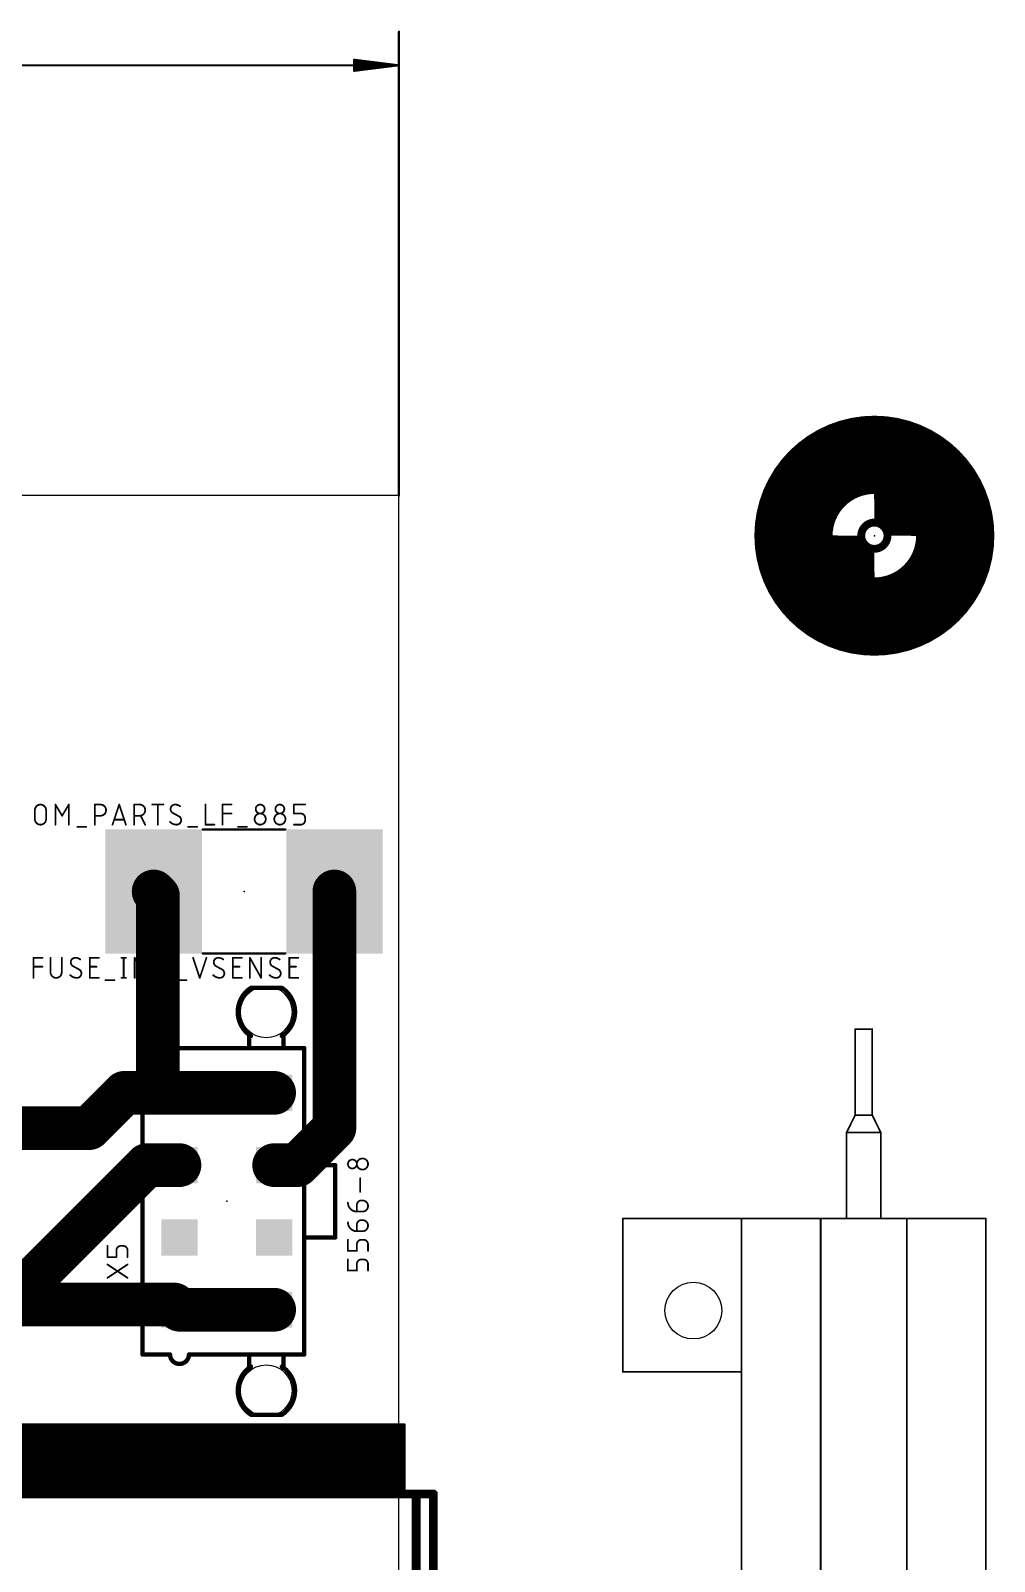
# Model space of a CAD drawing. Extents: x -92 to 260, y -27 to 208.
# Drawn here: x 188.6 to 244.6, y 118.1 to 207 of the extents above; entities that cross this region are included whole.
import ezdxf

# ---------------------------------------------------------------- set-up
doc = ezdxf.new("R2010")
doc.units = 0
for name, color, linetype in [('1', 12, 'CONTINUOUS'), ('16', 132, 'CONTINUOUS'), ('17', 110, 'CONTINUOUS'), ('20', 31, 'CONTINUOUS'), ('21', 253, 'CONTINUOUS'), ('23', 53, 'CONTINUOUS'), ('25', 253, 'CONTINUOUS'), ('27', 253, 'CONTINUOUS'), ('39', 12, 'CONTINUOUS'), ('40', 132, 'CONTINUOUS'), ('41', 12, 'CONTINUOUS'), ('42', 132, 'CONTINUOUS'), ('43', 110, 'CONTINUOUS'), ('51', 253, 'CONTINUOUS')]:
    doc.layers.add(name, color=color, linetype=linetype)

# ---------------------------------------------------------------- blocks, each defined once
blk = doc.blocks.new('RECT')
blk.add_solid([(-0.5, -0.5), (0.5, -0.5), (-0.5, 0.5), (0.5, 0.5)])
blk = doc.blocks.new('SQUAREP')
blk.add_solid([(-0.5, -0.5), (0.5, -0.5), (-0.5, 0.5), (0.5, 0.5)])

msp = doc.modelspace()

# ---------------------------------------------------------------- linework, layer by layer
at = {"layer": '1'}
for points, const_width in [([(210, 180), (210, 206.95)], 0.13), ([(209.935, 205), (0.065, 205)], 0.13), ([(209.935, 205), (207.4, 205.3192)], 0.13), ([(207.4, 205.3192), (207.4, 204.6808)], 0.13), ([(209.935, 205), (207.4, 205.26)], 0.13), ([(209.935, 205), (207.4, 205.13)], 0.13), ([(207.4, 204.6808), (209.935, 205)], 0.13), ([(207.4, 204.87), (209.935, 205)], 0.13), ([(207.4, 204.74), (209.935, 205)], 0.13), ([(196, 156.75), (195.75, 157)], 2.54), ([(196, 145.3), (196, 156.75)], 2.54), ([(206.25, 157), (206.25, 143.25)], 2.54), ([(194.05, 145.3), (192, 143.25)], 2.54), ([(196, 145.3), (194.05, 145.3)], 2.54), ([(197.25, 145.3), (196, 145.3)], 2.54), ([(202.75, 145.3), (197.25, 145.3)], 2.54), ([(192, 143.25), (182, 143.25)], 2.54), ([(206.25, 143.25), (204.1, 141.1)], 2.54), ([(187, 132.75), (195.35, 141.1)], 2.54), ([(195.35, 141.1), (197.25, 141.1)], 2.54), ([(204.1, 141.1), (202.75, 141.1)], 2.54), ([(211, 122), (134, 122)], 0.508), ([(211, 0), (211, 122)], 0.508)]:
    msp.add_lwpolyline(points, dxfattribs=dict(at, const_width=const_width))
for points, const_width in [([(210.0325, 206.95, 1), (209.9675, 206.95)], 0.065), ([(207.4041, 205.3515, 1), (207.3959, 205.287)], 0.065), ([(207.4325, 205.3192, 1), (207.3675, 205.3192)], 0.065), ([(207.4033, 205.2923, 1), (207.3967, 205.2277)], 0.065), ([(207.4017, 205.1625, 1), (207.3983, 205.0975)], 0.065), ([(207.3983, 204.9025, 1), (207.4017, 204.8375)], 0.065), ([(207.3967, 204.7723, 1), (207.4033, 204.7077)], 0.065), ([(207.3959, 204.713, 1), (207.4041, 204.6485)], 0.065), ([(207.3675, 204.6808, 1), (207.4325, 204.6808)], 0.065), ([(209.9391, 204.9678, 1), (209.9309, 205.0322)], 0.065), ([(209.9309, 204.9678, 1), (209.9391, 205.0322)], 0.065), ([(209.9383, 204.9677, 1), (209.9317, 205.0323)], 0.065), ([(209.9317, 204.9677, 1), (209.9383, 205.0323)], 0.065), ([(209.9333, 204.9675, 1), (209.9367, 205.0325)], 0.065), ([(209.9367, 204.9675, 1), (209.9333, 205.0325)], 0.065), ([(209.935, 204.9675, 1), (209.935, 205.0325)], 0.065), ([(209.9675, 180, 1), (210.0325, 180)], 0.065), ([(196.199, 157.449, 1), (195.301, 156.551)], 1.27), ([(196.635, 156.75, 1), (195.365, 156.75)], 1.27), ([(195.551, 156.301, 1), (196.449, 157.199)], 1.27), ([(206.885, 157, 1), (205.615, 157)], 1.27), ([(194.05, 145.935, 1), (194.05, 144.665)], 1.27), ([(194.499, 144.851, 1), (193.601, 145.749)], 1.27), ([(196, 145.935, 1), (196, 144.665)], 1.27), ([(195.365, 145.3, 1), (196.635, 145.3)], 1.27), ([(196, 144.665, 1), (196, 145.935)], 1.27), ([(197.25, 145.935, 1), (197.25, 144.665)], 1.27), ([(197.25, 144.665, 1), (197.25, 145.935)], 1.27), ([(202.75, 144.665, 1), (202.75, 145.935)], 1.27), ([(191.551, 143.699, 1), (192.449, 142.801)], 1.27), ([(192, 142.615, 1), (192, 143.885)], 1.27), ([(206.699, 142.801, 1), (205.801, 143.699)], 1.27), ([(205.615, 143.25, 1), (206.885, 143.25)], 1.27), ([(195.35, 141.735, 1), (195.35, 140.465)], 1.27), ([(195.799, 140.651, 1), (194.901, 141.549)], 1.27), ([(197.25, 140.465, 1), (197.25, 141.735)], 1.27), ([(202.75, 141.735, 1), (202.75, 140.465)], 1.27), ([(204.1, 140.465, 1), (204.1, 141.735)], 1.27), ([(203.651, 141.549, 1), (204.549, 140.651)], 1.27), ([(211.127, 122, 1), (210.873, 122)], 0.254), ([(211, 121.873, 1), (211, 122.127)], 0.254)]:
    msp.add_lwpolyline(points, format="xyb", dxfattribs=dict(at, const_width=const_width))
at = {"layer": '16'}
for points, const_width in [([(183.25, 133), (196.95, 133)], 2.54), ([(196.95, 133), (197.25, 132.7)], 2.54), ([(197.25, 132.7), (202.75, 132.7)], 2.54), ([(212, 122), (134, 122)], 0.508), ([(212, -1), (212, 122)], 0.508)]:
    msp.add_lwpolyline(points, dxfattribs=dict(at, const_width=const_width))
for points, const_width in [([(197.399, 133.449, 1), (196.501, 132.551)], 1.27), ([(197.25, 133.335, 1), (197.25, 132.065)], 1.27), ([(196.801, 132.251, 1), (197.699, 133.149)], 1.27), ([(196.95, 132.365, 1), (196.95, 133.635)], 1.27), ([(202.75, 132.065, 1), (202.75, 133.335)], 1.27), ([(212.127, 122, 1), (211.873, 122)], 0.254), ([(212, 121.873, 1), (212, 122.127)], 0.254)]:
    msp.add_lwpolyline(points, format="xyb", dxfattribs=dict(at, const_width=const_width))
at = {"layer": '20'}
for p, q in [((210, 180), (0, 180)), ((210, 0), (210, 180))]:
    msp.add_line(p, q, dxfattribs=at)
for centre, radius in [((237.62, 177.67), 2.75), ((202.29, 150), 1.5), ((227.1, 132.65), 1.65), ((202.29, 128), 1.5)]:
    msp.add_circle(centre, radius, dxfattribs=at)
at = {"layer": '21'}
for points, const_width in [([(237.62, 173.1742, 1), (237.62, 182.1658, 1), (237.62, 173.1742)], 0.1524), ([(237.6327, 182.115, 1), (237.6073, 182.115)], 0.0254), ([(237.62, 174.82, 1), (237.62, 180.52, 1), (237.62, 174.82)], 0.1524), ([(237.6073, 179.829, 1), (237.6327, 179.829)], 0.0254), ([(233.175, 177.6827, 1), (233.175, 177.6573)], 0.0254), ([(235.461, 177.6573, 1), (235.461, 177.6827)], 0.0254), ([(239.779, 177.6827, 1), (239.779, 177.6573)], 0.0254), ([(242.065, 177.6573, 1), (242.065, 177.6827)], 0.0254), ([(237.6327, 175.511, 1), (237.6073, 175.511)], 0.0254), ([(237.6073, 173.225, 1), (237.6327, 173.225)], 0.0254), ([(189.4997, 161.7246, 1), (188.8506, 161.7246)], 0.1016), ([(190.0684, 162.0492, 1), (190.0176, 162.0492)], 0.0508), ([(190.0648, 162.0623, 1), (190.0212, 162.0361)], 0.0508), ([(190.8473, 162.0492, 1), (190.7965, 162.0492)], 0.0508), ([(190.8437, 162.0361, 1), (190.8002, 162.0623)], 0.0508), ([(192.36, 162.0492, 1), (192.3092, 162.0492)], 0.0508), ([(192.3346, 162.0746, 1), (192.3346, 162.0238)], 0.0508), ([(192.6592, 161.4001, 1), (192.6592, 162.0492)], 0.1016), ([(192.6592, 162.0746, 1), (192.6592, 162.0238)], 0.0508), ([(192.6592, 162.0238, 1), (192.6592, 162.0746)], 0.0508), ([(193.7713, 162.0572, 1), (193.7231, 162.0412)], 0.0508), ([(193.7713, 162.0412, 1), (193.7231, 162.0572)], 0.0508), ([(194.6365, 162.0492, 1), (194.5857, 162.0492)], 0.0508), ([(194.6111, 162.0746, 1), (194.6111, 162.0238)], 0.0508), ([(194.9356, 161.4001, 1), (194.9356, 162.0492)], 0.1016), ([(194.9356, 162.0746, 1), (194.9356, 162.0238)], 0.0508), ([(194.9356, 162.0238, 1), (194.9356, 162.0746)], 0.0508), ([(195.6705, 162.0746, 1), (195.6705, 162.0238)], 0.0508), ([(196.0205, 162.0492, 1), (195.9697, 162.0492)], 0.0508), ([(196.3196, 162.0238, 1), (196.3196, 162.0746)], 0.0508), ([(196.9913, 162.0492, 0.4142), (196.7317, 161.7896)], 0.1016), ([(197.2834, 161.9518, 0.1623), (196.9913, 162.0492)], 0.1016), ([(196.9913, 162.0746, 1), (196.9913, 162.0238)], 0.0508), ([(196.9913, 162.0238, 1), (196.9913, 162.0746)], 0.0508), ([(197.2682, 161.9315, 1), (197.2986, 161.9722)], 0.0508), ([(198.7843, 162.0492, 1), (198.7335, 162.0492)], 0.0508), ([(199.7749, 162.0492, 1), (199.7241, 162.0492)], 0.0508), ([(199.7495, 162.0746, 1), (199.7495, 162.0238)], 0.0508), ([(200.2687, 162.0238, 1), (200.2687, 162.0746)], 0.0508), ([(202.1983, 161.7896, 1), (201.679, 161.7896)], 0.1016), ([(203.3413, 161.7896, 1), (202.822, 161.7896)], 0.1016), ([(203.9255, 162.0492, 1), (203.8747, 162.0492)], 0.0508), ([(203.9001, 162.0746, 1), (203.9001, 162.0238)], 0.0508), ([(204.5492, 162.0238, 1), (204.5492, 162.0746)], 0.0508), ([(188.876, 161.7246, 1), (188.8252, 161.7246)], 0.0508), ([(188.8252, 161.7246, 1), (188.876, 161.7246)], 0.0508), ([(188.8506, 161.2054, 1), (189.4997, 161.2054)], 0.1016), ([(188.876, 161.2054, 1), (188.8252, 161.2054)], 0.0508), ([(188.8252, 161.2054, 1), (188.876, 161.2054)], 0.0508), ([(189.5251, 161.7246, 1), (189.4743, 161.7246)], 0.0508), ([(189.4743, 161.7246, 1), (189.5251, 161.7246)], 0.0508), ([(189.5251, 161.2054, 1), (189.4743, 161.2054)], 0.0508), ([(189.4743, 161.2054, 1), (189.5251, 161.2054)], 0.0508), ([(190.4107, 161.4132, 1), (190.4542, 161.387)], 0.0508), ([(190.4107, 161.387, 1), (190.4542, 161.4132)], 0.0508), ([(192.3346, 161.4255, 1), (192.3346, 161.3747)], 0.0508), ([(192.6592, 161.4255, 1), (192.6592, 161.3747)], 0.0508), ([(192.6592, 161.3747, 1), (192.6592, 161.4255)], 0.0508), ([(193.4551, 161.1983, 1), (193.4551, 161.1475)], 0.0508), ([(194.0393, 161.1475, 1), (194.0393, 161.1983)], 0.0508), ([(194.6111, 161.4255, 1), (194.6111, 161.3747)], 0.0508), ([(194.9356, 161.4255, 1), (194.9356, 161.3747)], 0.0508), ([(194.9356, 161.3747, 1), (194.9356, 161.4255)], 0.0508), ([(195.0233, 161.4114, 1), (194.9778, 161.3887)], 0.0508), ([(196.6992, 161.0431, 0.2), (197.0887, 160.8808)], 0.1016), ([(196.7172, 161.061, 1), (196.6812, 161.0252)], 0.0508), ([(196.7317, 161.7896, 0.2656), (196.8615, 161.5624)], 0.1016), ([(196.7571, 161.7896, 1), (196.7063, 161.7896)], 0.0508), ([(196.7063, 161.7896, 1), (196.7571, 161.7896)], 0.0508), ([(196.8736, 161.5847, 1), (196.8493, 161.5401)], 0.0508), ([(196.8486, 161.5405, 1), (196.8744, 161.5842)], 0.0508), ([(197.0887, 160.8808, 0.4142), (197.3483, 161.1404)], 0.1016), ([(197.3483, 161.1404, 0.2656), (197.2185, 161.3676)], 0.1016), ([(197.2314, 161.3895, 1), (197.2056, 161.3457)], 0.0508), ([(197.2063, 161.3453, 1), (197.2307, 161.3899)], 0.0508), ([(197.3737, 161.1404, 1), (197.3229, 161.1404)], 0.0508), ([(197.3229, 161.1404, 1), (197.3737, 161.1404)], 0.0508), ([(199.7495, 161.5553, 1), (199.7495, 161.5045)], 0.0508), ([(200.2687, 161.5045, 1), (200.2687, 161.5553)], 0.0508), ([(202.2632, 161.2054, 1), (201.6141, 161.2054)], 0.1016), ([(201.6141, 161.2054, 1), (202.2632, 161.2054)], 0.1016), ([(201.6395, 161.2054, 1), (201.5887, 161.2054)], 0.0508), ([(201.5887, 161.2054, 1), (201.6395, 161.2054)], 0.0508), ([(201.679, 161.7896, 1), (202.1983, 161.7896)], 0.1016), ([(201.7044, 161.7896, 1), (201.6536, 161.7896)], 0.0508), ([(201.6536, 161.7896, 1), (201.7044, 161.7896)], 0.0508), ([(202.2237, 161.7896, 1), (202.1729, 161.7896)], 0.0508), ([(202.1729, 161.7896, 1), (202.2237, 161.7896)], 0.0508), ([(202.2886, 161.2054, 1), (202.2378, 161.2054)], 0.0508), ([(202.2378, 161.2054, 1), (202.2886, 161.2054)], 0.0508), ([(203.4062, 161.2054, 1), (202.7571, 161.2054)], 0.1016), ([(202.7571, 161.2054, 1), (203.4062, 161.2054)], 0.1016), ([(202.7825, 161.2054, 1), (202.7317, 161.2054)], 0.0508), ([(202.7317, 161.2054, 1), (202.7825, 161.2054)], 0.0508), ([(202.822, 161.7896, 1), (203.3413, 161.7896)], 0.1016), ([(202.8474, 161.7896, 1), (202.7966, 161.7896)], 0.0508), ([(202.7966, 161.7896, 1), (202.8474, 161.7896)], 0.0508), ([(203.3667, 161.7896, 1), (203.3159, 161.7896)], 0.0508), ([(203.3159, 161.7896, 1), (203.3667, 161.7896)], 0.0508), ([(203.4316, 161.2054, 1), (203.3808, 161.2054)], 0.0508), ([(203.3808, 161.2054, 1), (203.4316, 161.2054)], 0.0508), ([(203.9001, 161.5553, 1), (203.9001, 161.5045)], 0.0508), ([(203.8747, 161.5299, 1), (203.9255, 161.5299)], 0.0508), ([(204.5492, 161.2703, 0.4142), (204.2896, 161.5299)], 0.1016), ([(204.2896, 161.5553, 1), (204.2896, 161.5045)], 0.0508), ([(204.2896, 160.8808, 0.4142), (204.5492, 161.1404)], 0.1016), ([(204.2896, 161.5045, 1), (204.2896, 161.5553)], 0.0508), ([(204.5746, 161.2703, 1), (204.5238, 161.2703)], 0.0508), ([(204.5238, 161.2703, 1), (204.5746, 161.2703)], 0.0508), ([(204.5746, 161.1404, 1), (204.5238, 161.1404)], 0.0508), ([(204.5238, 161.1404, 1), (204.5746, 161.1404)], 0.0508), ([(190.0176, 160.8808, 1), (190.0684, 160.8808)], 0.0508), ([(190.7965, 160.8808, 1), (190.8473, 160.8808)], 0.0508), ([(191.3158, 160.7764, 1), (191.3158, 160.7256)], 0.0508), ([(191.8351, 160.7256, 1), (191.8351, 160.7764)], 0.0508), ([(192.3092, 160.8808, 1), (192.36, 160.8808)], 0.0508), ([(193.3336, 160.8888, 1), (193.3818, 160.8728)], 0.0508), ([(194.1125, 160.8728, 1), (194.1607, 160.8888)], 0.0508), ([(194.5857, 160.8808, 1), (194.6365, 160.8808)], 0.0508), ([(195.2375, 160.8694, 1), (195.2829, 160.8922)], 0.0508), ([(195.9697, 160.8808, 1), (196.0205, 160.8808)], 0.0508), ([(197.0887, 160.9062, 1), (197.0887, 160.8554)], 0.0508), ([(197.0887, 160.8554, 1), (197.0887, 160.9062)], 0.0508), ([(197.7547, 160.7764, 1), (197.7547, 160.7256)], 0.0508), ([(198.274, 160.7256, 1), (198.274, 160.7764)], 0.0508), ([(198.6, 160.6317, 1), (198.6, 160.5683)], 0.0635), ([(198.7589, 160.9062, 1), (198.7589, 160.8554)], 0.0508), ([(198.7335, 160.8808, 1), (198.7843, 160.8808)], 0.0508), ([(199.2781, 160.8554, 1), (199.2781, 160.9062)], 0.0508), ([(199.7241, 160.8808, 1), (199.7749, 160.8808)], 0.0508), ([(200.6503, 160.7764, 1), (200.6503, 160.7256)], 0.0508), ([(201.1696, 160.7256, 1), (201.1696, 160.7764)], 0.0508), ([(203.4, 160.5683, 1), (203.4, 160.6317)], 0.0635), ([(203.9001, 160.9062, 1), (203.9001, 160.8554)], 0.0508), ([(204.2896, 160.9062, 1), (204.2896, 160.8554)], 0.0508), ([(204.2896, 160.8554, 1), (204.2896, 160.9062)], 0.0508), ([(188.7963, 153.1492, 1), (188.7455, 153.1492)], 0.0508), ([(188.7709, 153.1746, 1), (188.7709, 153.1238)], 0.0508), ([(189.2902, 153.1238, 1), (189.2902, 153.1746)], 0.0508), ([(189.7847, 153.1492, 1), (189.7339, 153.1492)], 0.0508), ([(190.4338, 153.1492, 1), (190.383, 153.1492)], 0.0508), ([(191.1944, 153.1492, 0.4142), (190.9347, 152.8896)], 0.1016), ([(191.4865, 153.0518, 0.1623), (191.1944, 153.1492)], 0.1016), ([(191.1944, 153.1746, 1), (191.1944, 153.1238)], 0.0508), ([(191.1944, 153.1238, 1), (191.1944, 153.1746)], 0.0508), ([(191.4712, 153.0315, 1), (191.5017, 153.0722)], 0.0508), ([(192.0729, 153.1492, 1), (192.0221, 153.1492)], 0.0508), ([(192.0475, 153.1746, 1), (192.0475, 153.1238)], 0.0508), ([(192.5668, 153.1238, 1), (192.5668, 153.1746)], 0.0508), ([(193.8783, 153.1746, 1), (193.8783, 153.1238)], 0.0508), ([(194.0335, 153.1492, 1), (193.9827, 153.1492)], 0.0508), ([(194.1379, 153.1238, 1), (194.1379, 153.1746)], 0.0508), ([(194.6728, 153.1492, 1), (194.622, 153.1492)], 0.0508), ([(194.6691, 153.1623, 1), (194.6256, 153.1361)], 0.0508), ([(195.4517, 153.1492, 1), (195.4009, 153.1492)], 0.0508), ([(195.4481, 153.1361, 1), (195.4045, 153.1623)], 0.0508), ([(196.0331, 153.1492, 1), (195.9823, 153.1492)], 0.0508), ([(196.0077, 153.1746, 1), (196.0077, 153.1238)], 0.0508), ([(196.6568, 152.8246, 0.4142), (196.3322, 153.1492)], 0.1016), ([(196.3322, 153.1746, 1), (196.3322, 153.1238)], 0.0508), ([(196.3322, 153.1238, 1), (196.3322, 153.1746)], 0.0508), ([(198.0623, 153.1572, 1), (198.0142, 153.1412)], 0.0508), ([(198.6, 153.4317, 1), (198.6, 153.3683)], 0.0635), ([(198.8413, 153.1412, 1), (198.7931, 153.1572)], 0.0508), ([(199.5002, 153.1492, 0.4142), (199.2405, 152.8896)], 0.1016), ([(199.7923, 153.0518, 0.1623), (199.5002, 153.1492)], 0.1016), ([(199.5002, 153.1746, 1), (199.5002, 153.1238)], 0.0508), ([(199.5002, 153.1238, 1), (199.5002, 153.1746)], 0.0508), ([(199.777, 153.0315, 1), (199.8075, 153.0722)], 0.0508), ([(200.3787, 153.1492, 1), (200.3279, 153.1492)], 0.0508), ([(200.3533, 153.1746, 1), (200.3533, 153.1238)], 0.0508), ([(200.8726, 153.1238, 1), (200.8726, 153.1746)], 0.0508), ([(201.3671, 153.1492, 1), (201.3163, 153.1492)], 0.0508), ([(201.3639, 153.1615, 1), (201.3195, 153.1369)], 0.0508), ([(202.0162, 153.1492, 1), (201.9654, 153.1492)], 0.0508), ([(202.7768, 153.1492, 0.4142), (202.5171, 152.8896)], 0.1016), ([(203.0689, 153.0518, 0.1623), (202.7768, 153.1492)], 0.1016), ([(202.7768, 153.1746, 1), (202.7768, 153.1238)], 0.0508), ([(202.7768, 153.1238, 1), (202.7768, 153.1746)], 0.0508), ([(203.0536, 153.0315, 1), (203.0841, 153.0722)], 0.0508), ([(203.4, 153.3683, 1), (203.4, 153.4317)], 0.0635), ([(203.6553, 153.1492, 1), (203.6045, 153.1492)], 0.0508), ([(203.6299, 153.1746, 1), (203.6299, 153.1238)], 0.0508), ([(204.1492, 153.1238, 1), (204.1492, 153.1746)], 0.0508), ([(188.7709, 152.6553, 1), (188.7709, 152.6045)], 0.0508), ([(189.2902, 152.6045, 1), (189.2902, 152.6553)], 0.0508), ([(189.7593, 152.3054, 1), (190.4084, 152.3054)], 0.1016), ([(189.7847, 152.3054, 1), (189.7339, 152.3054)], 0.0508), ([(189.7339, 152.3054, 1), (189.7847, 152.3054)], 0.0508), ([(190.4338, 152.3054, 1), (190.383, 152.3054)], 0.0508), ([(190.383, 152.3054, 1), (190.4338, 152.3054)], 0.0508), ([(190.9203, 152.161, 1), (190.8842, 152.1252)], 0.0508), ([(190.9023, 152.1431, 0.2), (191.2917, 151.9808)], 0.1016), ([(190.9347, 152.8896, 0.2656), (191.0645, 152.6624)], 0.1016), ([(190.9601, 152.8896, 1), (190.9093, 152.8896)], 0.0508), ([(190.9093, 152.8896, 1), (190.9601, 152.8896)], 0.0508), ([(191.0767, 152.6847, 1), (191.0524, 152.6401)], 0.0508), ([(191.0516, 152.6405, 1), (191.0774, 152.6842)], 0.0508), ([(191.2917, 151.9808, 0.4142), (191.5514, 152.2404)], 0.1016), ([(191.5514, 152.2404, 0.2656), (191.4216, 152.4676)], 0.1016), ([(191.4345, 152.4895, 1), (191.4087, 152.4457)], 0.0508), ([(191.4094, 152.4453, 1), (191.4337, 152.4899)], 0.0508), ([(191.5768, 152.2404, 1), (191.526, 152.2404)], 0.0508), ([(191.526, 152.2404, 1), (191.5768, 152.2404)], 0.0508), ([(192.0475, 152.6553, 1), (192.0475, 152.6045)], 0.0508), ([(192.437, 152.6045, 1), (192.437, 152.6553)], 0.0508), ([(195.015, 152.5132, 1), (195.0586, 152.487)], 0.0508), ([(195.015, 152.487, 1), (195.0586, 152.5132)], 0.0508), ([(196.3322, 151.9808, 0.4142), (196.6568, 152.3054)], 0.1016), ([(196.6822, 152.8246, 1), (196.6314, 152.8246)], 0.0508), ([(196.6314, 152.8246, 1), (196.6822, 152.8246)], 0.0508), ([(196.6822, 152.3054, 1), (196.6314, 152.3054)], 0.0508), ([(196.6314, 152.3054, 1), (196.6822, 152.3054)], 0.0508), ([(199.2261, 152.161, 1), (199.19, 152.1252)], 0.0508), ([(199.2081, 152.1431, 0.2), (199.5975, 151.9808)], 0.1016), ([(199.2405, 152.8896, 0.2656), (199.3703, 152.6624)], 0.1016), ([(199.2659, 152.8896, 1), (199.2151, 152.8896)], 0.0508), ([(199.2151, 152.8896, 1), (199.2659, 152.8896)], 0.0508), ([(199.3825, 152.6847, 1), (199.3582, 152.6401)], 0.0508), ([(199.3574, 152.6405, 1), (199.3832, 152.6842)], 0.0508), ([(199.5975, 151.9808, 0.4142), (199.8572, 152.2404)], 0.1016), ([(199.8572, 152.2404, 0.2656), (199.7274, 152.4676)], 0.1016), ([(199.7402, 152.4895, 1), (199.7145, 152.4457)], 0.0508), ([(199.7152, 152.4453, 1), (199.7395, 152.4899)], 0.0508), ([(199.8826, 152.2404, 1), (199.8318, 152.2404)], 0.0508), ([(199.8318, 152.2404, 1), (199.8826, 152.2404)], 0.0508), ([(200.3533, 152.6553, 1), (200.3533, 152.6045)], 0.0508), ([(200.7428, 152.6045, 1), (200.7428, 152.6553)], 0.0508), ([(202.5027, 152.161, 1), (202.4666, 152.1252)], 0.0508), ([(202.4847, 152.1431, 0.2), (202.8741, 151.9808)], 0.1016), ([(202.5171, 152.8896, 0.2656), (202.6469, 152.6624)], 0.1016), ([(202.5425, 152.8896, 1), (202.4917, 152.8896)], 0.0508), ([(202.4917, 152.8896, 1), (202.5425, 152.8896)], 0.0508), ([(202.6591, 152.6847, 1), (202.6348, 152.6401)], 0.0508), ([(202.634, 152.6405, 1), (202.6598, 152.6842)], 0.0508), ([(202.8741, 151.9808, 0.4142), (203.1338, 152.2404)], 0.1016), ([(203.1338, 152.2404, 0.2656), (203.0039, 152.4676)], 0.1016), ([(203.0168, 152.4895, 1), (202.991, 152.4457)], 0.0508), ([(202.9918, 152.4453, 1), (203.0161, 152.4899)], 0.0508), ([(203.1592, 152.2404, 1), (203.1084, 152.2404)], 0.0508), ([(203.1084, 152.2404, 1), (203.1592, 152.2404)], 0.0508), ([(203.6299, 152.6553, 1), (203.6299, 152.6045)], 0.0508), ([(204.0194, 152.6045, 1), (204.0194, 152.6553)], 0.0508), ([(188.7455, 151.9808, 1), (188.7963, 151.9808)], 0.0508), ([(191.2917, 152.0062, 1), (191.2917, 151.9554)], 0.0508), ([(191.2917, 151.9554, 1), (191.2917, 152.0062)], 0.0508), ([(192.0475, 152.0062, 1), (192.0475, 151.9554)], 0.0508), ([(192.0221, 151.9808, 1), (192.0729, 151.9808)], 0.0508), ([(192.5668, 151.9554, 1), (192.5668, 152.0062)], 0.0508), ([(192.9484, 151.8764, 1), (192.9484, 151.8256)], 0.0508), ([(193.4677, 151.8256, 1), (193.4677, 151.8764)], 0.0508), ([(193.8783, 152.0062, 1), (193.8783, 151.9554)], 0.0508), ([(193.9827, 151.9808, 1), (194.0335, 151.9808)], 0.0508), ([(194.1379, 151.9554, 1), (194.1379, 152.0062)], 0.0508), ([(194.622, 151.9808, 1), (194.6728, 151.9808)], 0.0508), ([(195.4009, 151.9808, 1), (195.4517, 151.9808)], 0.0508), ([(196.0077, 152.0062, 1), (196.0077, 151.9554)], 0.0508), ([(195.9823, 151.9808, 1), (196.0331, 151.9808)], 0.0508), ([(196.3322, 152.0062, 1), (196.3322, 151.9554)], 0.0508), ([(196.3322, 151.9554, 1), (196.3322, 152.0062)], 0.0508), ([(197.1394, 151.8764, 1), (197.1394, 151.8256)], 0.0508), ([(197.6587, 151.8256, 1), (197.6587, 151.8764)], 0.0508), ([(198.4036, 151.9888, 1), (198.4518, 151.9728)], 0.0508), ([(198.4036, 151.9728, 1), (198.4518, 151.9888)], 0.0508), ([(199.5975, 152.0062, 1), (199.5975, 151.9554)], 0.0508), ([(199.5975, 151.9554, 1), (199.5975, 152.0062)], 0.0508), ([(200.3533, 152.0062, 1), (200.3533, 151.9554)], 0.0508), ([(200.3279, 151.9808, 1), (200.3787, 151.9808)], 0.0508), ([(201.4, 151.4, 0.546), (201.4, 148.6)], 0.254), ([(200.8726, 151.9554, 1), (200.8726, 152.0062)], 0.0508), ([(201.4, 151.4635, 1), (201.4, 151.3365)], 0.127), ([(201.3163, 151.9808, 1), (201.3671, 151.9808)], 0.0508), ([(201.4343, 151.3466, 1), (201.3657, 151.4534)], 0.127), ([(201.9654, 151.9808, 1), (202.0162, 151.9808)], 0.0508), ([(201.9686, 151.9685, 1), (202.013, 151.9931)], 0.0508), ([(202.8741, 152.0062, 1), (202.8741, 151.9554)], 0.0508), ([(202.8741, 151.9554, 1), (202.8741, 152.0062)], 0.0508), ([(203.2, 148.6, 0.546), (203.2, 151.4)], 0.254), ([(203.2343, 151.4534, 1), (203.1657, 151.3466)], 0.127), ([(203.2, 151.3365, 1), (203.2, 151.4635)], 0.127), ([(203.6299, 152.0062, 1), (203.6299, 151.9554)], 0.0508), ([(203.6045, 151.9808, 1), (203.6553, 151.9808)], 0.0508), ([(204.1492, 151.9554, 1), (204.1492, 152.0062)], 0.0508), ([(201.3635, 148.7, 1), (201.2365, 148.7)], 0.127), ([(201.3657, 148.5466, 1), (201.4343, 148.6534)], 0.127), ([(203.1657, 148.6534, 1), (203.2343, 148.5466)], 0.127), ([(203.3635, 148.7, 1), (203.2365, 148.7)], 0.127), ([(236.525, 149, 1), (236.475, 149)], 0.05), ([(236.5, 149.025, 1), (236.5, 148.975)], 0.05), ([(237.525, 149, 1), (237.475, 149)], 0.05), ([(237.5, 148.975, 1), (237.5, 149.025)], 0.05), ([(195.1635, 147.9, 1), (195.0365, 147.9)], 0.127), ([(195.1, 147.9635, 1), (195.1, 147.8365)], 0.127), ([(201.2365, 148, 1), (201.3635, 148)], 0.127), ([(203.2365, 148, 1), (203.3635, 148)], 0.127), ([(204.5635, 147.9, 1), (204.4365, 147.9)], 0.127), ([(204.5, 147.8365, 1), (204.5, 147.9635)], 0.127), ([(236.5, 144.025, 1), (236.5, 143.975)], 0.05), ([(236.475, 144, 1), (236.525, 144)], 0.05), ([(236.5224, 143.989, 1), (236.4776, 144.011)], 0.05), ([(237.5224, 144.011, 1), (237.4776, 143.989)], 0.05), ([(237.475, 144, 1), (237.525, 144)], 0.05), ([(237.5, 143.975, 1), (237.5, 144.025)], 0.05), ([(236.025, 143, 1), (235.975, 143)], 0.05), ([(236, 143.025, 1), (236, 142.975)], 0.05), ([(235.9876, 143.011, 1), (236.0324, 142.989)], 0.05), ([(237.9676, 142.989, 1), (238.0124, 143.011)], 0.05), ([(238.025, 143, 1), (237.975, 143)], 0.05), ([(238, 142.975, 1), (238, 143.025)], 0.05), ([(223, 138.025, 1), (223, 137.975)], 0.05), ([(223.025, 138, 1), (222.975, 138)], 0.05), ([(229.925, 138, 1), (229.875, 138)], 0.05), ([(230.0982, 138.025, 1), (230.0982, 137.975)], 0.05), ([(230.0974, 137.975, 1), (230.0974, 138.025)], 0.05), ([(234.525, 138, 1), (234.475, 138)], 0.05), ([(235.975, 138, 1), (236.025, 138)], 0.05), ([(237.975, 138, 1), (238.025, 138)], 0.05), ([(239.525, 138, 1), (239.475, 138)], 0.05), ([(243.9026, 138.025, 1), (243.9026, 137.975)], 0.05), ([(243.9018, 137.975, 1), (243.9018, 138.025)], 0.05), ([(244.125, 138, 1), (244.075, 138)], 0.05), ([(244.1, 137.975, 1), (244.1, 138.025)], 0.05), ([(195.1, 130.1635, 1), (195.1, 130.0365)], 0.127), ([(195.0365, 130.1, 1), (195.1635, 130.1)], 0.127), ([(196.7, 130.1, 1), (197.8, 130.1)], 0.254), ([(196.7635, 130.1, 1), (196.6365, 130.1)], 0.127), ([(196.7, 130.0365, 1), (196.7, 130.1635)], 0.127), ([(197.8, 130.1635, 1), (197.8, 130.0365)], 0.127), ([(197.8635, 130.1, 1), (197.7365, 130.1)], 0.127), ([(201.3635, 130, 1), (201.2365, 130)], 0.127), ([(203.3635, 130, 1), (203.2365, 130)], 0.127), ([(204.4365, 130.1, 1), (204.5635, 130.1)], 0.127), ([(204.5, 130.0365, 1), (204.5, 130.1635)], 0.127), ([(201.4, 129.4, 0.546), (201.4, 126.6)], 0.254), ([(201.2365, 129.3, 1), (201.3635, 129.3)], 0.127), ([(201.4343, 129.3466, 1), (201.3657, 129.4534)], 0.127), ([(203.2, 126.6, 0.546), (203.2, 129.4)], 0.254), ([(203.2343, 129.4534, 1), (203.1657, 129.3466)], 0.127), ([(203.2365, 129.3, 1), (203.3635, 129.3)], 0.127), ([(223, 129.125, 1), (223, 129.075)], 0.05), ([(222.975, 129.1, 1), (223.025, 129.1)], 0.05), ([(229.9, 129.075, 1), (229.9, 129.125)], 0.05), ([(201.4, 126.6635, 1), (201.4, 126.5365)], 0.127), ([(201.3657, 126.5466, 1), (201.4343, 126.6534)], 0.127), ([(203.1657, 126.6534, 1), (203.2343, 126.5466)], 0.127), ([(203.2, 126.5365, 1), (203.2, 126.6635)], 0.127), ([(210.35, 126, 1), (210.25, 126)], 0.1), ([(210.3, 125.95, 1), (210.3, 126.05)], 0.1), ([(210.3, 125.75, 1), (210.3, 125.85)], 0.1), ([(210.3, 125.55, 1), (210.3, 125.65)], 0.1), ([(210.3, 125.35, 1), (210.3, 125.45)], 0.1), ([(210.3, 125.15, 1), (210.3, 125.25)], 0.1), ([(210.3, 124.95, 1), (210.3, 125.05)], 0.1), ([(210.3, 124.75, 1), (210.3, 124.85)], 0.1), ([(210.3, 124.55, 1), (210.3, 124.65)], 0.1), ([(210.3, 124.35, 1), (210.3, 124.45)], 0.1), ([(210.3, 124.15, 1), (210.3, 124.25)], 0.1), ([(210.3, 123.95, 1), (210.3, 124.05)], 0.1), ([(210.3, 123.75, 1), (210.3, 123.85)], 0.1), ([(210.3, 123.55, 1), (210.3, 123.65)], 0.1), ([(210.3, 123.35, 1), (210.3, 123.45)], 0.1), ([(210.3, 123.15, 1), (210.3, 123.25)], 0.1), ([(210.3, 122.95, 1), (210.3, 123.05)], 0.1), ([(210.3, 122.75, 1), (210.3, 122.85)], 0.1), ([(210.25, 122, 1), (210.35, 122)], 0.1), ([(210.3, 122.55, 1), (210.3, 122.65)], 0.1), ([(210.3, 122.35, 1), (210.3, 122.45)], 0.1), ([(210.3, 122.15, 1), (210.3, 122.25)], 0.1), ([(210.3, 121.95, 1), (210.3, 122.05)], 0.1), ([(210.3, 121.95, 1), (210.3, 122.05)], 0.1)]:
    msp.add_lwpolyline(points, format="xyb", dxfattribs=dict(at, const_width=const_width))
for points, const_width in [([(237.62, 182.115), (237.62, 179.829)], 0.0508), ([(235.461, 177.67), (233.175, 177.67)], 0.0508), ([(242.065, 177.67), (239.779, 177.67)], 0.0508), ([(237.62, 175.511), (237.62, 173.225)], 0.0508), ([(190.043, 160.8808), (190.043, 162.0492)], 0.1016), ([(190.043, 162.0492), (190.4325, 161.4001)], 0.1016), ([(190.4325, 161.4001), (190.8219, 162.0492)], 0.1016), ([(190.8219, 162.0492), (190.8219, 160.8808)], 0.1016), ([(192.3346, 160.8808), (192.3346, 162.0492)], 0.1016), ([(192.3346, 162.0492), (192.6592, 162.0492)], 0.1016), ([(193.3577, 160.8808), (193.7472, 162.0492)], 0.1016), ([(193.7472, 162.0492), (194.1366, 160.8808)], 0.1016), ([(194.6111, 160.8808), (194.6111, 162.0492)], 0.1016), ([(194.6111, 162.0492), (194.9356, 162.0492)], 0.1016), ([(195.6705, 162.0492), (196.3196, 162.0492)], 0.1016), ([(195.9951, 160.8808), (195.9951, 162.0492)], 0.1016), ([(198.7589, 162.0492), (198.7589, 160.8808)], 0.1016), ([(199.7495, 160.8808), (199.7495, 162.0492)], 0.1016), ([(199.7495, 162.0492), (200.2687, 162.0492)], 0.1016), ([(203.9001, 161.5299), (203.9001, 162.0492)], 0.1016), ([(203.9001, 162.0492), (204.5492, 162.0492)], 0.1016), ([(188.8506, 161.2054), (188.8506, 161.7246)], 0.1016), ([(189.4997, 161.7246), (189.4997, 161.2054)], 0.1016), ([(192.6592, 161.4001), (192.3346, 161.4001)], 0.1016), ([(194.0393, 161.1729), (193.4551, 161.1729)], 0.1016), ([(194.9356, 161.4001), (194.6111, 161.4001)], 0.1016), ([(195.2602, 160.8808), (195.0005, 161.4001)], 0.1016), ([(197.2185, 161.3676), (196.8615, 161.5624)], 0.1016), ([(199.7495, 161.5299), (200.2687, 161.5299)], 0.1016), ([(204.2896, 161.5299), (203.9001, 161.5299)], 0.1016), ([(204.5492, 161.1404), (204.5492, 161.2703)], 0.1016), ([(191.3158, 160.751), (191.8351, 160.751)], 0.1016), ([(197.7547, 160.751), (198.274, 160.751)], 0.1016), ([(203.4, 160.6), (198.6, 160.6)], 0.127), ([(198.7589, 160.8808), (199.2781, 160.8808)], 0.1016), ([(200.6503, 160.751), (201.1696, 160.751)], 0.1016), ([(203.9001, 160.8808), (204.2896, 160.8808)], 0.1016), ([(188.7709, 151.9808), (188.7709, 153.1492)], 0.1016), ([(188.7709, 153.1492), (189.2902, 153.1492)], 0.1016), ([(189.7593, 153.1492), (189.7593, 152.3054)], 0.1016), ([(190.4084, 152.3054), (190.4084, 153.1492)], 0.1016), ([(192.0475, 151.9808), (192.0475, 153.1492)], 0.1016), ([(192.0475, 153.1492), (192.5668, 153.1492)], 0.1016), ([(193.8783, 153.1492), (194.1379, 153.1492)], 0.1016), ([(194.0081, 153.1492), (194.0081, 151.9808)], 0.1016), ([(194.6474, 151.9808), (194.6474, 153.1492)], 0.1016), ([(194.6474, 153.1492), (195.0368, 152.5001)], 0.1016), ([(195.0368, 152.5001), (195.4263, 153.1492)], 0.1016), ([(195.4263, 153.1492), (195.4263, 151.9808)], 0.1016), ([(196.0077, 151.9808), (196.0077, 153.1492)], 0.1016), ([(196.0077, 153.1492), (196.3322, 153.1492)], 0.1016), ([(198.0383, 153.1492), (198.4277, 151.9808)], 0.1016), ([(198.4277, 151.9808), (198.8172, 153.1492)], 0.1016), ([(203.4, 153.4), (198.6, 153.4)], 0.127), ([(200.3533, 151.9808), (200.3533, 153.1492)], 0.1016), ([(200.3533, 153.1492), (200.8726, 153.1492)], 0.1016), ([(201.3417, 151.9808), (201.3417, 153.1492)], 0.1016), ([(201.3417, 153.1492), (201.9908, 151.9808)], 0.1016), ([(201.9908, 151.9808), (201.9908, 153.1492)], 0.1016), ([(203.6299, 151.9808), (203.6299, 153.1492)], 0.1016), ([(203.6299, 153.1492), (204.1492, 153.1492)], 0.1016), ([(188.7709, 152.6299), (189.2902, 152.6299)], 0.1016), ([(191.4216, 152.4676), (191.0645, 152.6624)], 0.1016), ([(192.0475, 152.6299), (192.437, 152.6299)], 0.1016), ([(196.6568, 152.8246), (196.6568, 152.3054)], 0.1016), ([(199.7274, 152.4676), (199.3703, 152.6624)], 0.1016), ([(200.3533, 152.6299), (200.7428, 152.6299)], 0.1016), ([(203.0039, 152.4676), (202.6469, 152.6624)], 0.1016), ([(203.6299, 152.6299), (204.0194, 152.6299)], 0.1016), ([(192.5668, 151.9808), (192.0475, 151.9808)], 0.1016), ([(192.9484, 151.851), (193.4677, 151.851)], 0.1016), ([(193.8783, 151.9808), (194.1379, 151.9808)], 0.1016), ([(196.3322, 151.9808), (196.0077, 151.9808)], 0.1016), ([(197.1394, 151.851), (197.6587, 151.851)], 0.1016), ([(200.8726, 151.9808), (200.3533, 151.9808)], 0.1016), ([(203.2, 151.4), (201.4, 151.4)], 0.254), ([(204.1492, 151.9808), (203.6299, 151.9808)], 0.1016), ([(201.3, 148.7), (201.3, 148)], 0.254), ([(203.3, 148.7), (203.3, 148)], 0.254), ([(236.5, 144), (236.5, 149)], 0.1), ([(236.5, 149), (237.5, 149)], 0.1), ([(237.5, 144), (237.5, 149)], 0.1), ([(195.1, 130.1), (195.1, 147.9)], 0.254), ([(195.1, 147.9), (204.5, 147.9)], 0.254), ([(204.5, 147.9), (204.5, 130.1)], 0.254), ([(236.5, 144), (236.01, 143)], 0.1), ([(237.5, 144), (236.5, 144)], 0.1), ([(237.99, 143), (237.5, 144)], 0.1), ([(236, 138), (236, 143)], 0.1), ([(238, 143), (236, 143)], 0.1), ([(238, 138), (238, 143)], 0.1), ([(223, 138), (230.0974, 138)], 0.1), ([(223, 138), (223, 129.1)], 0.1), ([(229.9, 109), (229.9, 138)], 0.1), ([(243.9018, 138), (230.0982, 138)], 0.1), ([(234.5, 109), (234.5, 138)], 0.1), ([(239.5, 109), (239.5, 138)], 0.1), ([(243.9026, 138), (244.1, 138)], 0.1), ([(244.1, 138), (244.1, 109)], 0.1), ([(196.7, 130.1), (195.1, 130.1)], 0.254), ([(204.5, 130.1), (197.8, 130.1)], 0.254), ([(201.3, 129.3), (201.3, 130)], 0.254), ([(203.3, 129.3), (203.3, 130)], 0.254), ([(223, 129.1), (229.9, 129.1)], 0.1), ([(201.4, 126.6), (203.2, 126.6)], 0.254), ([(134.7, 126), (210.3, 126)], 0.2), ([(134.7, 125.8), (210.3, 125.8)], 0.2), ([(134.7, 125.6), (210.3, 125.6)], 0.2), ([(134.7, 125.4), (210.3, 125.4)], 0.2), ([(210.3, 126), (210.3, 122)], 0.2), ([(134.7, 125.2), (210.3, 125.2)], 0.2), ([(134.7, 125), (210.3, 125)], 0.2), ([(134.7, 124.8), (210.3, 124.8)], 0.2), ([(134.7, 124.6), (210.3, 124.6)], 0.2), ([(134.7, 124.4), (210.3, 124.4)], 0.2), ([(134.7, 124.2), (210.3, 124.2)], 0.2), ([(134.7, 124), (210.3, 124)], 0.2), ([(134.7, 123.8), (210.3, 123.8)], 0.2), ([(134.7, 123.6), (210.3, 123.6)], 0.2), ([(134.7, 123.4), (210.3, 123.4)], 0.2), ([(134.7, 123.2), (210.3, 123.2)], 0.2), ([(134.7, 123), (210.3, 123)], 0.2), ([(134.7, 122.8), (210.3, 122.8)], 0.2), ([(134.7, 122.6), (210.3, 122.6)], 0.2), ([(134.7, 122.4), (210.3, 122.4)], 0.2), ([(134.7, 122.2), (210.3, 122.2)], 0.2), ([(210.3, 122), (134.7, 122)], 0.2), ([(134.7, 122), (210.3, 122)], 0.2)]:
    msp.add_lwpolyline(points, dxfattribs=dict(at, const_width=const_width))
at = {"layer": '23'}
for p in [(237.62, 177.67), (201, 157), (200, 139)]:
    msp.add_point(p, dxfattribs=at)
at = {"layer": '25', "const_width": 0.1016}
for points in [[(193.0658, 135.7601), (193.0658, 136.4092)], [(193.5851, 136.1496), (193.5851, 135.7601)], [(193.9746, 136.4092), (193.8447, 136.4092)], [(194.2342, 135.7601), (194.2342, 136.1496)], [(193.5851, 135.7601), (193.0658, 135.7601)], [(194.2342, 134.5522), (193.0658, 135.3311)], [(193.0658, 134.5522), (194.2342, 135.3311)]]:
    msp.add_lwpolyline(points, dxfattribs=at)
at = {"layer": '25'}
for points, const_width in [([(193.0912, 136.4092, 1), (193.0404, 136.4092)], 0.0508), ([(193.8447, 136.4092, 0.4142), (193.5851, 136.1496)], 0.1016), ([(193.6105, 136.1496, 1), (193.5597, 136.1496)], 0.0508), ([(193.5597, 136.1496, 1), (193.6105, 136.1496)], 0.0508), ([(193.8447, 136.4346, 1), (193.8447, 136.3838)], 0.0508), ([(193.8447, 136.3838, 1), (193.8447, 136.4346)], 0.0508), ([(194.2342, 136.1496, 0.4142), (193.9746, 136.4092)], 0.1016), ([(193.9746, 136.4346, 1), (193.9746, 136.3838)], 0.0508), ([(193.9746, 136.3838, 1), (193.9746, 136.4346)], 0.0508), ([(194.2596, 136.1496, 1), (194.2088, 136.1496)], 0.0508), ([(194.2088, 136.1496, 1), (194.2596, 136.1496)], 0.0508), ([(193.0658, 135.7855, 1), (193.0658, 135.7347)], 0.0508), ([(193.0404, 135.7601, 1), (193.0912, 135.7601)], 0.0508), ([(193.0799, 135.3522, 1), (193.0517, 135.31)], 0.0508), ([(193.5597, 135.7601, 1), (193.6105, 135.7601)], 0.0508), ([(193.5851, 135.7347, 1), (193.5851, 135.7855)], 0.0508), ([(194.2088, 135.7601, 1), (194.2596, 135.7601)], 0.0508), ([(194.2483, 135.31, 1), (194.2201, 135.3522)], 0.0508), ([(193.0517, 134.5733, 1), (193.0799, 134.531)], 0.0508), ([(194.2201, 134.531, 1), (194.2483, 134.5733)], 0.0508)]:
    msp.add_lwpolyline(points, format="xyb", dxfattribs=dict(at, const_width=const_width))
at = {"layer": '27'}
for points, const_width in [([(207.2954, 141.4243, 1), (207.2954, 140.905)], 0.1016), ([(207.2954, 140.905, 1), (207.2954, 141.4243)], 0.1016), ([(207.2954, 141.4497, 1), (207.2954, 141.3989)], 0.0508), ([(207.2954, 141.3989, 1), (207.2954, 141.4497)], 0.0508), ([(207.8796, 141.4892, 1), (207.8796, 140.8401)], 0.1016), ([(207.8796, 140.8401, 1), (207.8796, 141.4892)], 0.1016), ([(207.8796, 141.5146, 1), (207.8796, 141.4638)], 0.0508), ([(207.8796, 141.4638, 1), (207.8796, 141.5146)], 0.0508), ([(204.6, 141.1635, 1), (204.6, 141.0365)], 0.127), ([(206.3635, 141.1, 1), (206.2365, 141.1)], 0.127), ([(206.3, 141.0365, 1), (206.3, 141.1635)], 0.127), ([(207.2954, 140.9304, 1), (207.2954, 140.8796)], 0.0508), ([(207.2954, 140.8796, 1), (207.2954, 140.9304)], 0.0508), ([(207.8796, 140.8655, 1), (207.8796, 140.8147)], 0.0508), ([(207.8796, 140.8147, 1), (207.8796, 140.8655)], 0.0508), ([(207.7752, 140.3349, 1), (207.7244, 140.3349)], 0.0508), ([(207.0358, 138.921, 0.4142), (207.5551, 138.4017)], 0.1016), ([(207.0612, 138.921, 1), (207.0104, 138.921)], 0.0508), ([(207.8147, 139.0508, 0.4142), (207.5551, 138.7912)], 0.1016), ([(207.5805, 138.7912, 1), (207.5297, 138.7912)], 0.0508), ([(207.5297, 138.7912, 1), (207.5805, 138.7912)], 0.0508), ([(207.7244, 139.556, 1), (207.7752, 139.556)], 0.0508), ([(207.8147, 139.0762, 1), (207.8147, 139.0254)], 0.0508), ([(207.8147, 139.0254, 1), (207.8147, 139.0762)], 0.0508), ([(207.8796, 138.4017, 1), (207.8796, 139.0508)], 0.1016), ([(207.8796, 139.0762, 1), (207.8796, 139.0254)], 0.0508), ([(207.8796, 139.0254, 1), (207.8796, 139.0762)], 0.0508), ([(207.5551, 138.4271, 1), (207.5551, 138.3763)], 0.0508), ([(207.5297, 138.4017, 1), (207.5805, 138.4017)], 0.0508), ([(207.8147, 137.9078, 0.4142), (207.5551, 137.6482)], 0.1016), ([(207.5551, 138.3763, 1), (207.5551, 138.4271)], 0.0508), ([(207.8147, 137.9332, 1), (207.8147, 137.8824)], 0.0508), ([(207.8147, 137.8824, 1), (207.8147, 137.9332)], 0.0508), ([(207.8796, 138.4271, 1), (207.8796, 138.3763)], 0.0508), ([(207.8796, 137.2587, 1), (207.8796, 137.9078)], 0.1016), ([(207.8796, 137.9332, 1), (207.8796, 137.8824)], 0.0508), ([(207.8796, 138.3763, 1), (207.8796, 138.4271)], 0.0508), ([(207.8796, 137.8824, 1), (207.8796, 137.9332)], 0.0508), ([(204.6, 136.9635, 1), (204.6, 136.8365)], 0.127), ([(206.2365, 136.9, 1), (206.3635, 136.9)], 0.127), ([(206.3, 136.8365, 1), (206.3, 136.9635)], 0.127), ([(207.0358, 137.778, 0.4142), (207.5551, 137.2587)], 0.1016), ([(207.0612, 137.778, 1), (207.0104, 137.778)], 0.0508), ([(207.5805, 137.6482, 1), (207.5297, 137.6482)], 0.0508), ([(207.5297, 137.6482, 1), (207.5805, 137.6482)], 0.0508), ([(207.5551, 137.2841, 1), (207.5551, 137.2333)], 0.0508), ([(207.5297, 137.2587, 1), (207.5805, 137.2587)], 0.0508), ([(207.5551, 137.2333, 1), (207.5551, 137.2841)], 0.0508), ([(207.8796, 137.2841, 1), (207.8796, 137.2333)], 0.0508), ([(207.8796, 137.2333, 1), (207.8796, 137.2841)], 0.0508), ([(207.0612, 136.7648, 1), (207.0104, 136.7648)], 0.0508), ([(207.0358, 136.1411, 1), (207.0358, 136.0903)], 0.0508), ([(207.0104, 136.1157, 1), (207.0612, 136.1157)], 0.0508), ([(207.8147, 136.7648, 0.4142), (207.5551, 136.5052)], 0.1016), ([(207.5805, 136.5052, 1), (207.5297, 136.5052)], 0.0508), ([(207.5297, 136.5052, 1), (207.5805, 136.5052)], 0.0508), ([(207.5297, 136.1157, 1), (207.5805, 136.1157)], 0.0508), ([(207.5551, 136.0903, 1), (207.5551, 136.1411)], 0.0508), ([(207.8147, 136.7902, 1), (207.8147, 136.7394)], 0.0508), ([(207.8147, 136.7394, 1), (207.8147, 136.7902)], 0.0508), ([(208.2042, 136.5052, 0.4142), (207.9446, 136.7648)], 0.1016), ([(207.9446, 136.7902, 1), (207.9446, 136.7394)], 0.0508), ([(207.9446, 136.7394, 1), (207.9446, 136.7902)], 0.0508), ([(208.2296, 136.5052, 1), (208.1788, 136.5052)], 0.0508), ([(208.1788, 136.5052, 1), (208.2296, 136.5052)], 0.0508), ([(208.1788, 136.1157, 1), (208.2296, 136.1157)], 0.0508), ([(207.0612, 135.6218, 1), (207.0104, 135.6218)], 0.0508), ([(207.8147, 135.6218, 0.4142), (207.5551, 135.3622)], 0.1016), ([(207.5805, 135.3622, 1), (207.5297, 135.3622)], 0.0508), ([(207.5297, 135.3622, 1), (207.5805, 135.3622)], 0.0508), ([(207.8147, 135.6472, 1), (207.8147, 135.5964)], 0.0508), ([(207.8147, 135.5964, 1), (207.8147, 135.6472)], 0.0508), ([(208.2042, 135.3622, 0.4142), (207.9446, 135.6218)], 0.1016), ([(207.9446, 135.6472, 1), (207.9446, 135.5964)], 0.0508), ([(207.9446, 135.5964, 1), (207.9446, 135.6472)], 0.0508), ([(208.2296, 135.3622, 1), (208.1788, 135.3622)], 0.0508), ([(208.1788, 135.3622, 1), (208.2296, 135.3622)], 0.0508), ([(207.0358, 134.9981, 1), (207.0358, 134.9473)], 0.0508), ([(207.0104, 134.9727, 1), (207.0612, 134.9727)], 0.0508), ([(207.5297, 134.9727, 1), (207.5805, 134.9727)], 0.0508), ([(207.5551, 134.9473, 1), (207.5551, 134.9981)], 0.0508), ([(208.1788, 134.9727, 1), (208.2296, 134.9727)], 0.0508)]:
    msp.add_lwpolyline(points, format="xyb", dxfattribs=dict(at, const_width=const_width))
for points, const_width in [([(206.3, 141.1), (204.6, 141.1)], 0.254), ([(206.3, 141.1), (206.3, 136.9)], 0.254), ([(207.7498, 139.556), (207.7498, 140.3349)], 0.1016), ([(207.5551, 138.4017), (207.5551, 138.7912)], 0.1016), ([(207.8147, 139.0508), (207.8796, 139.0508)], 0.1016), ([(207.8796, 138.4017), (207.5551, 138.4017)], 0.1016), ([(207.8147, 137.9078), (207.8796, 137.9078)], 0.1016), ([(206.3, 136.9), (204.6, 136.9)], 0.254), ([(207.5551, 137.2587), (207.5551, 137.6482)], 0.1016), ([(207.8796, 137.2587), (207.5551, 137.2587)], 0.1016), ([(207.0358, 136.1157), (207.0358, 136.7648)], 0.1016), ([(207.5551, 136.1157), (207.0358, 136.1157)], 0.1016), ([(207.5551, 136.5052), (207.5551, 136.1157)], 0.1016), ([(207.9446, 136.7648), (207.8147, 136.7648)], 0.1016), ([(208.2042, 136.1157), (208.2042, 136.5052)], 0.1016), ([(207.0358, 134.9727), (207.0358, 135.6218)], 0.1016), ([(207.5551, 135.3622), (207.5551, 134.9727)], 0.1016), ([(207.9446, 135.6218), (207.8147, 135.6218)], 0.1016), ([(208.2042, 134.9727), (208.2042, 135.3622)], 0.1016), ([(207.5551, 134.9727), (207.0358, 134.9727)], 0.1016)]:
    msp.add_lwpolyline(points, dxfattribs=dict(at, const_width=const_width))
at = {"layer": '39', "const_width": 4.5466}
msp.add_lwpolyline([(237.62, 172.971, 1), (237.62, 182.369, 1), (237.62, 172.971)], format="xyb", dxfattribs=at)
at = {"layer": '40', "const_width": 4.5466}
msp.add_lwpolyline([(237.62, 172.971, 1), (237.62, 182.369, 1), (237.62, 172.971)], format="xyb", dxfattribs=at)
at = {"layer": '41', "const_width": 2.54}
msp.add_lwpolyline([(237.62, 172.844, 1), (237.62, 182.496, 1), (237.62, 172.844)], format="xyb", dxfattribs=at)
at = {"layer": '42', "const_width": 2.54}
msp.add_lwpolyline([(237.62, 172.844, 1), (237.62, 182.496, 1), (237.62, 172.844)], format="xyb", dxfattribs=at)
at = {"layer": '43', "const_width": 2.54}
msp.add_lwpolyline([(237.62, 172.844, 1), (237.62, 182.496, 1), (237.62, 172.844)], format="xyb", dxfattribs=at)
at = {"layer": '51'}
for points, const_width in [([(240.16, 177.67, 0.4142), (237.62, 180.21)], 3.9116), ([(235.08, 177.67, 0.4142), (237.62, 175.13)], 3.9116), ([(237.62, 176.908, 1), (237.62, 178.432, 1), (237.62, 176.908)], 0.4572), ([(227.1, 131, 1), (227.1, 134.3, 1), (227.1, 131)], 0.001)]:
    msp.add_lwpolyline(points, format="xyb", dxfattribs=dict(at, const_width=const_width))

# ---------------------------------------------------------------- block references
at = {"layer": '1', "xscale": 5.6, "yscale": 7.23, "rotation": 180}
for p in [(195.75, 157), (206.25, 157)]:
    msp.add_blockref('RECT', p, dxfattribs=at)
at = {"layer": '17', "xscale": 2.1, "yscale": 2.1, "rotation": 270}
for p in [(197.25, 145.3), (197.25, 145.3), (202.75, 145.3), (202.75, 145.3), (197.25, 141.1), (197.25, 141.1), (202.75, 141.1), (202.75, 141.1), (197.25, 136.9), (197.25, 136.9), (202.75, 136.9), (202.75, 136.9), (197.25, 132.7), (197.25, 132.7), (202.75, 132.7), (202.75, 132.7)]:
    msp.add_blockref('SQUAREP', p, dxfattribs=at)

doc.saveas('drawing.dxf')
